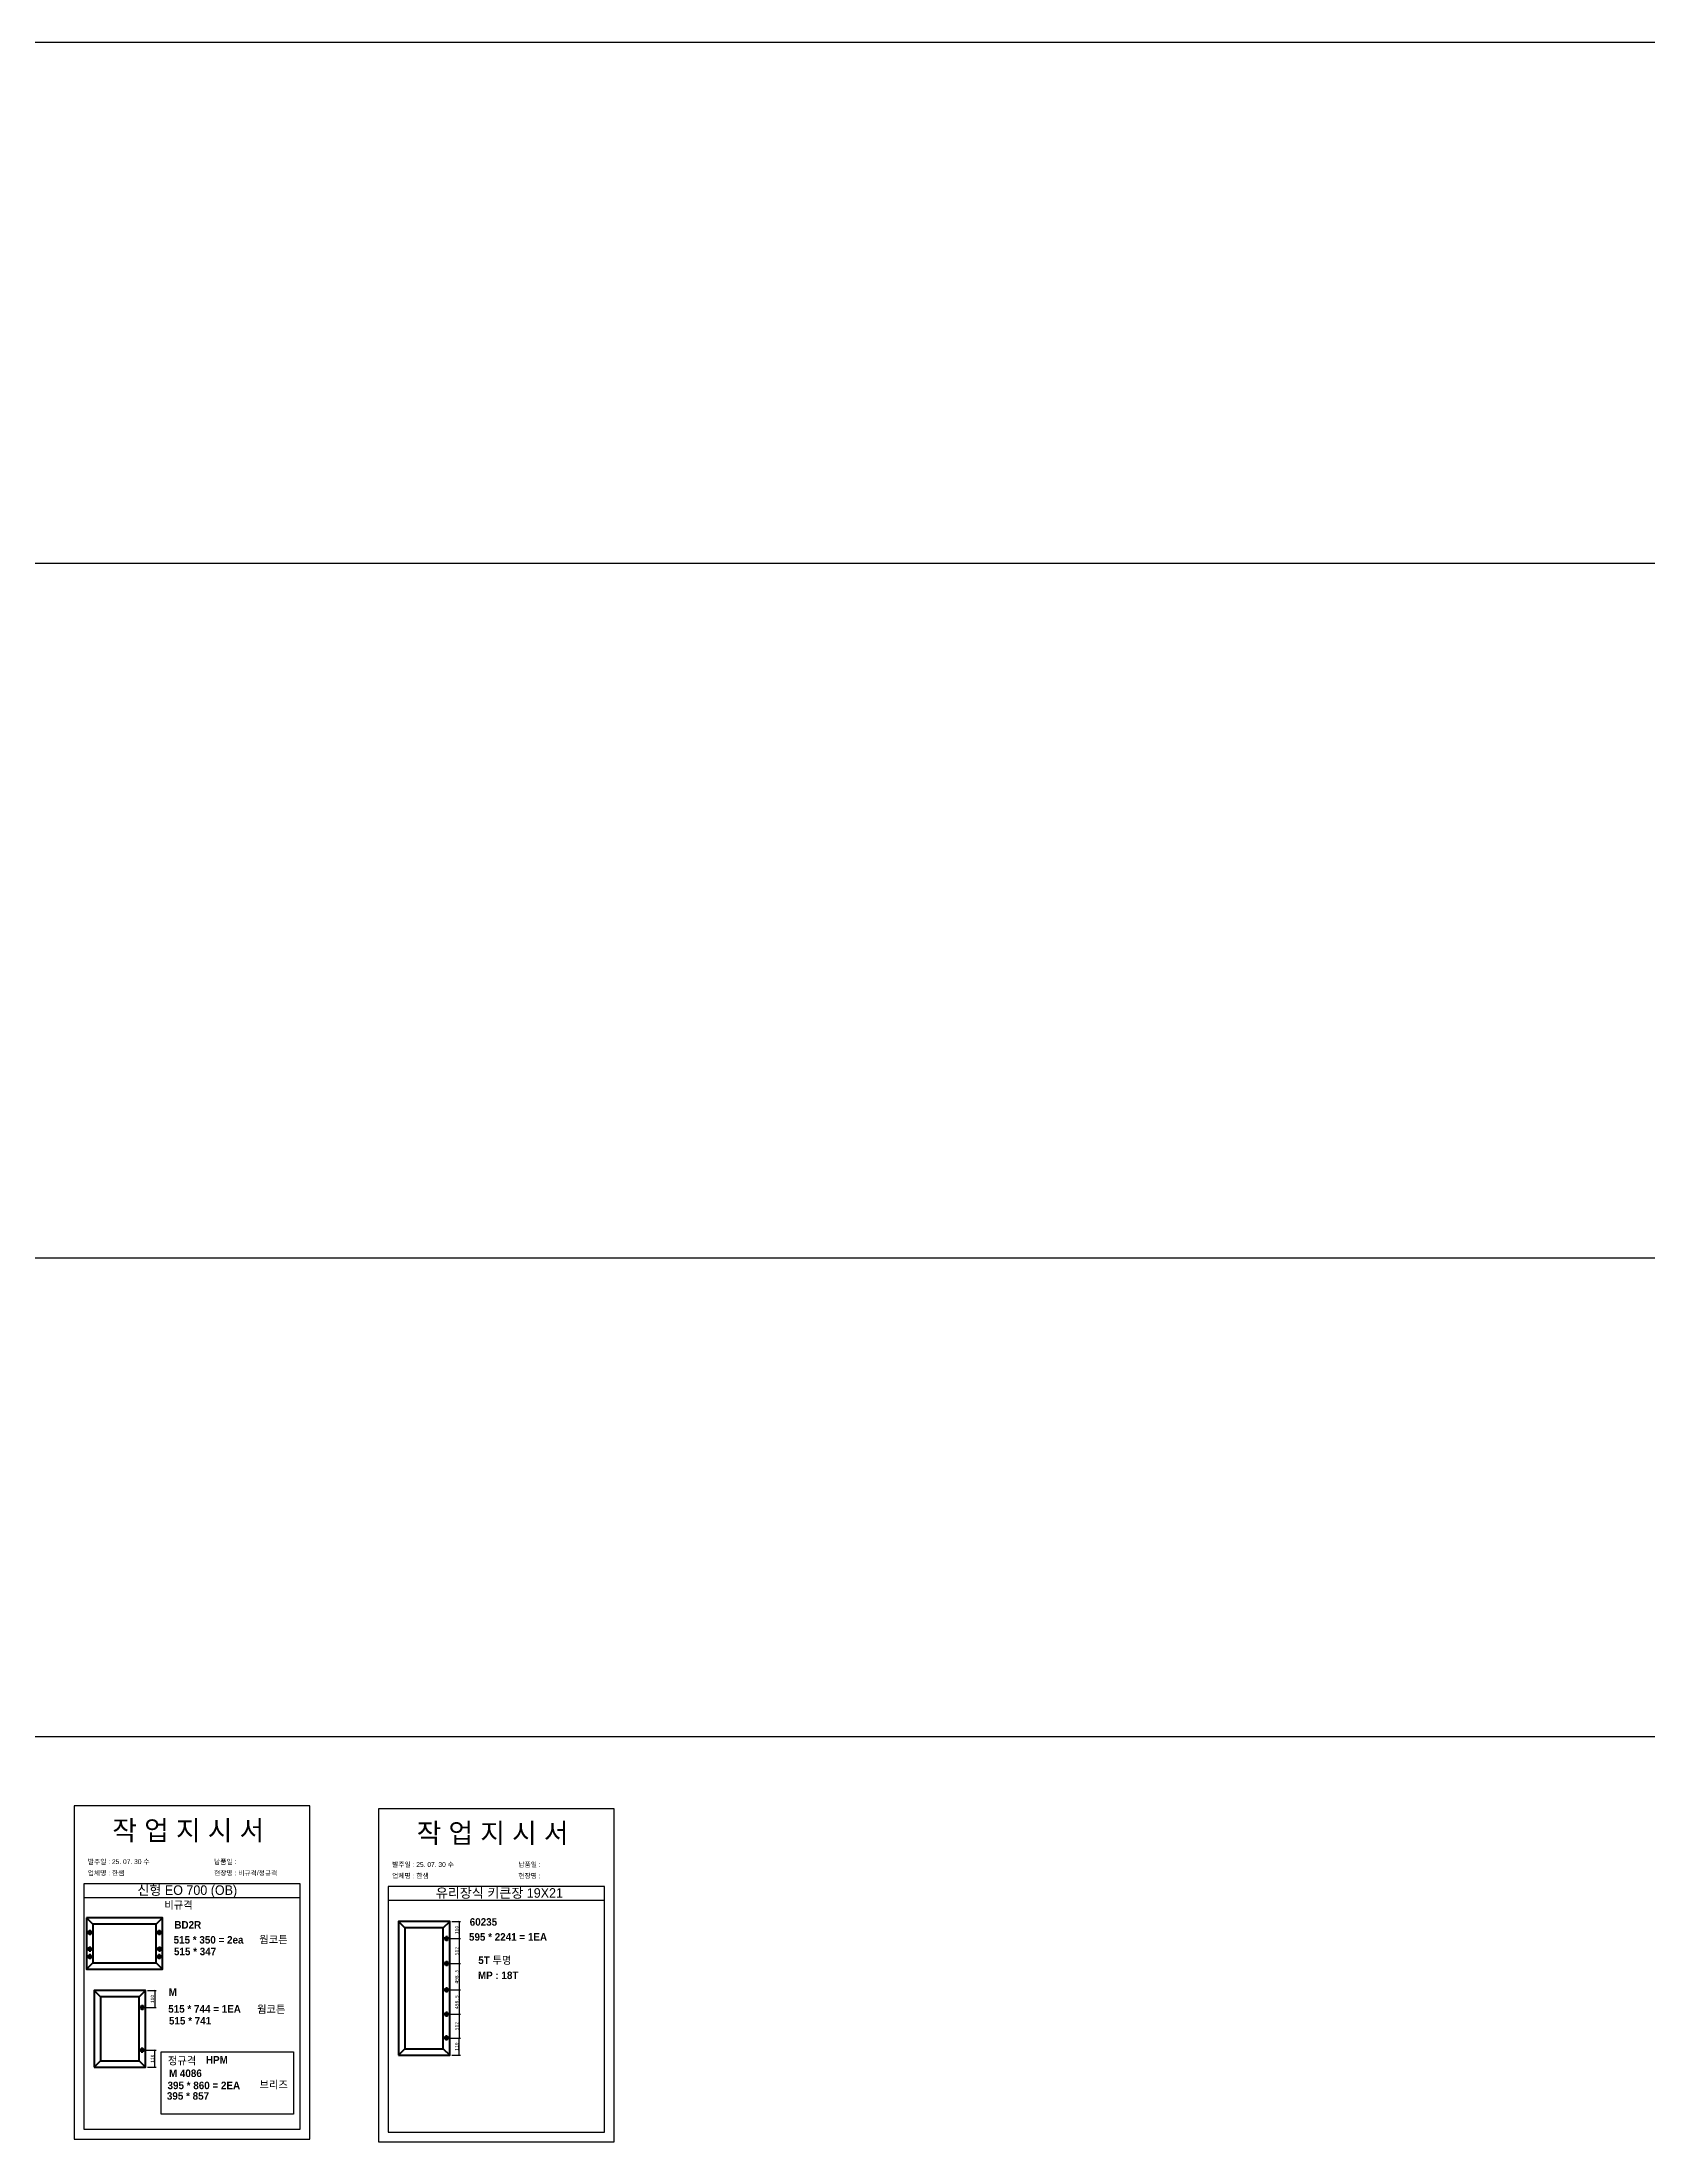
# Model space of a CAD drawing. Header units: millimetres. Extents: x -44117 to 256353, y -2095463 to 65325.
# Drawn here: x 115439 to 126885, y -222822 to -207852 of the extents above; entities that cross this region are included whole.
import ezdxf

# ---------------------------------------------------------------- set-up
doc = ezdxf.new("R2010")
doc.units = ezdxf.units.MM
doc.header["$LTSCALE"] = 10
doc.layers.add('Layer1', color=7, linetype='Continuous', lineweight=70)
doc.styles.add('MtX_Gulim', font='')
doc.styles.get('MtX_Gulim').set_extended_font_data('Gulim', bold=True)
doc.dimstyles.new('ISO-25', dxfattribs={"dimtxt": 2.5, "dimasz": 2.5, "dimexe": 1, "dimexo": 1, "dimtad": 1, "dimtxsty": 'Standard', "dimblk": 'ARCHTICK', "dimcen": 2.5, "dimadec": 0, "dimazin": 0, "dimtfac": 1, "dimtmove": 0, "dimatfit": 3, "dimfxl": 0, "dimarcsym": 0})

# ---------------------------------------------------------------- blocks, each defined once
blk = doc.blocks.new('_ArchTick')
at = {"color": 0, "linetype": 'ByBlock', "const_width": 0.15}
blk.add_lwpolyline([(-0.5, -0.5), (0.5, 0.5)], dxfattribs=at)
blk = doc.blocks.new('*D3071')
at = {"color": 0, "lineweight": -2}
for p, q in [((116191, -221742), (116254, -221742)), ((116244, -221742), (116244, -221864)), ((116168, -221864), (116254, -221864))]:
    blk.add_line(p, q, dxfattribs=at)
at = {"layer": 'Defpoints', "color": 0}
for p in [(116176, -221742), (116153, -221864), (116244, -221864)]:
    blk.add_point(p, dxfattribs=at)
at = {"color": 0, "lineweight": -2, "xscale": 10, "yscale": 10, "zscale": 10}
for p, rotation in [((116244, -221742), 90), ((116244, -221864), 270)]:
    blk.add_blockref('_ArchTick', p, dxfattribs=dict(at, rotation=rotation))
at = {"color": 0, "insert": (116226, -221803), "char_height": 25, "attachment_point": 5, "rotation": 90}
blk.add_mtext('110', dxfattribs=at)
blk = doc.blocks.new('*D3072')
at = {"color": 0, "lineweight": -2}
for p, q in [((116168, -222167), (116254, -222167)), ((116191, -222289), (116254, -222289)), ((116244, -222289), (116244, -222167))]:
    blk.add_line(p, q, dxfattribs=at)
at = {"layer": 'Defpoints', "color": 0}
for p in [(116153, -222167), (116176, -222289), (116244, -222167)]:
    blk.add_point(p, dxfattribs=at)
at = {"color": 0, "lineweight": -2, "xscale": 10, "yscale": 10, "zscale": 10}
for p, rotation in [((116244, -222167), 90), ((116244, -222289), 270)]:
    blk.add_blockref('_ArchTick', p, dxfattribs=dict(at, rotation=rotation))
at = {"color": 0, "insert": (116226, -222228), "char_height": 25, "attachment_point": 5, "rotation": 90}
blk.add_mtext('110', dxfattribs=at)
blk = doc.blocks.new('*D3085')
at = {"color": 0, "lineweight": -2}
for p, q in [((118360, -221250), (118423, -221250)), ((118413, -221250), (118413, -221372)), ((118337, -221372), (118423, -221372))]:
    blk.add_line(p, q, dxfattribs=at)
at = {"layer": 'Defpoints', "color": 0}
for p in [(118345, -221250), (118322, -221372), (118413, -221372)]:
    blk.add_point(p, dxfattribs=at)
at = {"color": 0, "lineweight": -2, "xscale": 10, "yscale": 10, "zscale": 10}
for p, rotation in [((118413, -221250), 90), ((118413, -221372), 270)]:
    blk.add_blockref('_ArchTick', p, dxfattribs=dict(at, rotation=rotation))
at = {"color": 0, "insert": (118395, -221311), "char_height": 25, "attachment_point": 5, "rotation": 90}
blk.add_mtext('110', dxfattribs=at)
blk = doc.blocks.new('*D3086')
at = {"color": 0, "lineweight": -2}
for p, q in [((118337, -222081), (118423, -222081)), ((118413, -222203), (118413, -222081)), ((118360, -222203), (118423, -222203))]:
    blk.add_line(p, q, dxfattribs=at)
at = {"layer": 'Defpoints', "color": 0}
for p in [(118322, -222081), (118413, -222081), (118345, -222203)]:
    blk.add_point(p, dxfattribs=at)
at = {"color": 0, "lineweight": -2, "xscale": 10, "yscale": 10, "zscale": 10}
for p, rotation in [((118413, -222081), 90), ((118413, -222203), 270)]:
    blk.add_blockref('_ArchTick', p, dxfattribs=dict(at, rotation=rotation))
at = {"color": 0, "insert": (118395, -222142), "char_height": 25, "attachment_point": 5, "rotation": 90}
blk.add_mtext('110', dxfattribs=at)
blk = doc.blocks.new('*D3087')
at = {"color": 0, "lineweight": -2}
for p, q in [((118337, -221372), (118423, -221372)), ((118413, -221372), (118413, -221550)), ((118337, -221550), (118423, -221550))]:
    blk.add_line(p, q, dxfattribs=at)
at = {"layer": 'Defpoints', "color": 0}
for p in [(118322, -221372), (118322, -221550), (118413, -221550)]:
    blk.add_point(p, dxfattribs=at)
at = {"color": 0, "lineweight": -2, "xscale": 10, "yscale": 10, "zscale": 10}
for p, rotation in [((118413, -221372), 90), ((118413, -221550), 270)]:
    blk.add_blockref('_ArchTick', p, dxfattribs=dict(at, rotation=rotation))
at = {"color": 0, "insert": (118395, -221461), "char_height": 25, "attachment_point": 5, "rotation": 90}
blk.add_mtext('512', dxfattribs=at)
blk = doc.blocks.new('*D3088')
at = {"color": 0, "lineweight": -2}
for p, q in [((118337, -221550), (118423, -221550)), ((118413, -221550), (118413, -221738)), ((118337, -221738), (118423, -221738))]:
    blk.add_line(p, q, dxfattribs=at)
at = {"layer": 'Defpoints', "color": 0}
for p in [(118322, -221550), (118322, -221738), (118413, -221738)]:
    blk.add_point(p, dxfattribs=at)
at = {"color": 0, "lineweight": -2, "xscale": 10, "yscale": 10, "zscale": 10}
for p, rotation in [((118413, -221550), 90), ((118413, -221738), 270)]:
    blk.add_blockref('_ArchTick', p, dxfattribs=dict(at, rotation=rotation))
at = {"color": 0, "insert": (118395, -221644), "char_height": 25, "attachment_point": 5, "rotation": 90}
blk.add_mtext('498.5', dxfattribs=at)
blk = doc.blocks.new('*D3089')
at = {"color": 0, "lineweight": -2}
for p, q in [((118337, -221738), (118423, -221738)), ((118413, -221738), (118413, -221912)), ((118337, -221912), (118423, -221912))]:
    blk.add_line(p, q, dxfattribs=at)
at = {"layer": 'Defpoints', "color": 0}
for p in [(118322, -221738), (118322, -221912), (118413, -221912)]:
    blk.add_point(p, dxfattribs=at)
at = {"color": 0, "lineweight": -2, "xscale": 10, "yscale": 10, "zscale": 10}
for p, rotation in [((118413, -221738), 90), ((118413, -221912), 270)]:
    blk.add_blockref('_ArchTick', p, dxfattribs=dict(at, rotation=rotation))
at = {"color": 0, "insert": (118395, -221825), "char_height": 25, "attachment_point": 5, "rotation": 90}
blk.add_mtext('498.5', dxfattribs=at)
blk = doc.blocks.new('*D3090')
at = {"color": 0, "lineweight": -2}
for p, q in [((118337, -221912), (118423, -221912)), ((118413, -221912), (118413, -222081)), ((118337, -222081), (118423, -222081))]:
    blk.add_line(p, q, dxfattribs=at)
at = {"layer": 'Defpoints', "color": 0}
for p in [(118322, -221912), (118322, -222081), (118413, -222081)]:
    blk.add_point(p, dxfattribs=at)
at = {"color": 0, "lineweight": -2, "xscale": 10, "yscale": 10, "zscale": 10}
for p, rotation in [((118413, -221912), 90), ((118413, -222081), 270)]:
    blk.add_blockref('_ArchTick', p, dxfattribs=dict(at, rotation=rotation))
at = {"color": 0, "insert": (118395, -221996), "char_height": 25, "attachment_point": 5, "rotation": 90}
blk.add_mtext('512', dxfattribs=at)

msp = doc.modelspace()

# ---------------------------------------------------------------- linework, layer by layer
at = {"color": 1}
for p, q in [((104015.69829, -207851.67171), (196284.84516, -207851.67171)), ((104015.69829, -207851.67171), (196284.84516, -207851.67171)), ((104015.69829, -211568.11833), (196284.84516, -211568.11833)), ((104015.69829, -211568.11833), (196284.84516, -211568.11833)), ((104015.69829, -216519.50606), (196284.84516, -216519.50606)), ((104015.69829, -216519.50606), (196284.84516, -216519.50606)), ((104015.69829, -219932.59701), (196284.84516, -219932.59701)), ((104015.69829, -219932.59701), (196284.84516, -219932.59701))]:
    msp.add_line(p, q, dxfattribs=at)
for p, q in [((117278.0906, -220980.98339), (115738.0906, -220980.98339)), ((117278.0906, -221080.98339), (115738.0906, -221080.98339)), ((119446.92098, -221001.31294), (117906.92098, -221001.31294)), ((119446.92098, -221101.31294), (117906.92098, -221101.31294))]:
    msp.add_line(p, q)
for points in [[(115668.0906, -222801.81367), (117348.0906, -222801.81367), (117348.0906, -220425.81367), (115668.0906, -220425.81367)], [(117836.92098, -222822.14322), (119516.92098, -222822.14322), (119516.92098, -220446.14322), (117836.92098, -220446.14322)]]:
    msp.add_lwpolyline(points, close=True)
for points in [[(115738.0906, -220980.98339), (115738.0906, -222731.81367), (117278.0906, -222731.81367), (117278.0906, -220980.98339)], [(117906.92098, -221001.31294), (117906.92098, -222752.14322), (119446.92098, -222752.14322), (119446.92098, -221001.31294)]]:
    msp.add_lwpolyline(points)
at = {"color": 242, "true_color": 0xcd2027}
msp.add_lwpolyline([(116287.90748, -222179.22005), (117231.96627, -222179.22005), (117231.96627, -222623.18283), (116287.90748, -222623.18283)], close=True, dxfattribs=at)
at = {"layer": 'Layer1'}
for p, q in [((115756.45856, -221224.34484), (115802.12425, -221270.01053)), ((116252.97913, -221270.01053), (116298.64482, -221224.34484)), ((118025.46338, -221295.82341), (117979.79769, -221250.15772)), ((118299.45752, -221295.82341), (118345.12321, -221250.15772)), ((115779.13288, -221309.62281), (115779.13288, -221347.58572)), ((116274.98302, -221309.62281), (116274.98302, -221347.58572)), ((118321.80132, -221353.47562), (118321.80132, -221391.43854)), ((115756.45856, -221589.67036), (115802.12425, -221544.00467)), ((115802.12425, -221544.00467), (115756.45856, -221589.67036)), ((115779.13288, -221481.55074), (115779.13288, -221519.51366)), ((115779.75581, -221427.35607), (115779.75581, -221465.31898)), ((116252.97913, -221544.00467), (116298.64482, -221589.67036)), ((116274.98302, -221481.55074), (116274.98302, -221519.51366)), ((116275.60594, -221427.35607), (116275.60594, -221465.31898)), ((118321.80132, -221530.58004), (118321.80132, -221568.54296)), ((115856.633, -221787.31506), (115810.96731, -221741.64937)), ((116130.62714, -221787.31506), (116176.29283, -221741.64937)), ((116152.97094, -221844.96727), (116152.97094, -221882.93019)), ((118321.80132, -221719.3918), (118321.80132, -221757.35472)), ((118321.80132, -221892.8945), (118321.80132, -221930.85741)), ((116152.97094, -222185.61709), (116152.97094, -222147.65417)), ((117979.79769, -222202.8141), (118025.46338, -222157.14841)), ((118345.12321, -222202.8141), (118299.45752, -222157.14841)), ((118299.45752, -222157.14841), (118345.12321, -222202.8141)), ((118321.80132, -222099.4962), (118321.80132, -222061.53328)), ((115810.96731, -222288.93499), (115856.633, -222243.2693)), ((116176.29283, -222288.93499), (116130.62714, -222243.2693)), ((116130.62714, -222243.2693), (116176.29283, -222288.93499))]:
    msp.add_line(p, q, dxfattribs=at)
for points in [[(115756.45856, -221224.34484), (115756.45856, -221589.67036), (116298.64482, -221589.67036), (116298.64482, -221224.34484)], [(117979.79769, -222202.8141), (118345.12321, -222202.8141), (118345.12321, -221250.15772), (117979.79769, -221250.15772)], [(115798.11434, -221328.60426), (115760.15142, -221328.60426)], [(115802.12425, -221270.01053), (115802.12425, -221544.00467), (116252.97913, -221544.00467), (116252.97913, -221270.01053)], [(116293.96447, -221328.60426), (116256.00156, -221328.60426)], [(118025.46338, -222157.14841), (118299.45752, -222157.14841), (118299.45752, -221295.82341), (118025.46338, -221295.82341)], [(118340.78277, -221372.45708), (118302.81986, -221372.45708)], [(115798.11434, -221500.5322), (115760.15142, -221500.5322)], [(115798.73726, -221446.33752), (115760.77435, -221446.33752)], [(116293.96447, -221500.5322), (116256.00156, -221500.5322)], [(116294.5874, -221446.33752), (116256.62449, -221446.33752)], [(118340.78277, -221549.5615), (118302.81986, -221549.5615)], [(115810.96731, -222288.93499), (116176.29283, -222288.93499), (116176.29283, -221741.64937), (115810.96731, -221741.64937)], [(115856.633, -222243.2693), (116130.62714, -222243.2693), (116130.62714, -221787.31506), (115856.633, -221787.31506)], [(118340.78277, -221738.37326), (118302.81986, -221738.37326)], [(116171.9524, -221863.94873), (116133.98948, -221863.94873)], [(118340.78277, -221911.87596), (118302.81986, -221911.87596)], [(118340.78277, -222080.51474), (118302.81986, -222080.51474)], [(116171.9524, -222166.63563), (116133.98948, -222166.63563)]]:
    msp.add_lwpolyline(points, close=True, dxfattribs=at)
for centre in [(115779.13288, -221328.60426), (116274.98302, -221328.60426), (118321.80132, -221372.45708), (115779.13288, -221500.5322), (115779.75581, -221446.33752), (116274.98302, -221500.5322), (116275.60594, -221446.33752), (118321.80132, -221549.5615), (116152.97094, -221863.94873), (118321.80132, -221738.37326), (118321.80132, -221911.87596), (116152.97094, -222166.63563), (118321.80132, -222080.51474)]:
    msp.add_circle(centre, 12.6543, dxfattribs=at)

# ---------------------------------------------------------------- texts
at = {"linetype": 'Continuous', "style": 'MtX_Gulim'}
for s, height, p in [('비규격', 53.702852, (116310.82801, -221159.46066)), ('BD2R', 53.702852, (116382.50561, -221300.90541)), ('60235', 53.702852, (118487.54823, -221280.18421)), ('515 * 350 = 2ea', 53.7028516, (116377.2268, -221407.74442)), ('웜코튼', 53.702852, (116988.23325, -221405.81135)), ('595 * 2241 = 1EA', 53.7028516, (118482.26942, -221387.02322)), ('5T 투명', 53.702852, (118548.58821, -221553.21427)), ('MP : 18T', 53.702852, (118546.0367, -221660.72711)), ('515 * 744 = 1EA', 53.7028516, (116339.12994, -221900.28373)), ('M', 53.70285, (116341.68145, -221780.29171)), ('웜코튼', 53.702852, (116971.90359, -221902.70305)), ('정규격', 53.702852, (116336.38617, -222269.79578)), ('M 4086', 53.702852, (116344.0407, -222359.09864)), ('395 * 860 = 2EA', 53.7028516, (116333.83466, -222445.63688)), ('브리즈', 53.702852, (116989.57279, -222440.17868))]:
    msp.add_text(s, height=height, dxfattribs=at).set_placement(p)
at = {"color": 242, "linetype": 'Continuous', "true_color": 0xcd2027, "style": 'MtX_Gulim'}
for s, p in [('515 * 347', (116379.9541, -221490.83345)), ('515 * 741', (116344.23296, -221984.48356)), ('HPM', (116607.48413, -222263.02703)), ('395 * 857', (116329.40954, -222520.66067))]:
    msp.add_text(s, height=53.702852, dxfattribs=at).set_placement(p)
at = {"attachment_point": 1}
for s, width, gutter_width, heights, insert, char_height in [('{\\fGulim|b0|i0|c129|p50;작 업 지 시 서}', 3307.3198183, 12.5, [-155.84554], (115940.8972, -220529.97618), 140), ('{\\fGulim|b0|i0|c129|p50;작 업 지 시 서}', 3307.3198183, 12.5, [-155.84554], (118109.72758, -220550.30573), 140), ('{\\fGulim|b0|i0|c129|p50;발주일 : 25. 07. 30 수}', 3307.3198183, 12.5, [34.50412], (115765.68785, -220806.6966), 34.3), ('{\\fGulim|b0|i0|c129|p50;납품일 :}', 3307.3198183, 12.5, [37.67976], (116665.66583, -220806.6966), 34.3), ('{\\fGulim|b0|i0|c129|p50;업체명 : 한샘}', 3307.3198183, 12.5, [36.11279], (115765.68785, -220887.35278), 34.3), ('{\\fGulim|b0|i0|c129|p50;현장명 : 비규격/정규격}', 3307.3198183, 12.5, [-41.60759], (116665.66583, -220887.35278), 34.3), ('{\\fGulim|b0|i0|c129|p50;업체명 : 한샘}', 3307.3198183, 12.5, [36.11279], (117934.51822, -220907.68233), 34.3), ('{\\fGulim|b0|i0|c129|p50;발주일 : 25. 07. 30 수}', 3307.3198183, 12.5, [34.50412], (117934.51822, -220827.02615), 34.3), ('{\\fGulim|b0|i0|c129|p50;현장명 : }', 3307.3198183, 12.5, [-38.2735], (118834.49621, -220907.68233), 34.3), ('{\\fGulim|b0|i0|c129|p50;납품일 :}', 3307.3198183, 12.5, [37.67976], (118834.49621, -220827.02615), 34.3), ('{\\fGulim|b0|i0|c129|p50;신형 EO 700 (OB)}', 6570.6870665, 24.83388, [71.74566], (116119.15856, -220992.46116), 68.1441707), ('{\\fGulim|b0|i0|c129|p50;유리장식 키큰장 19X21}', 6570.6870665, 24.83388, [71.74566], (118246.12815, -221012.79071), 68.1441707)]:
    msp.add_mtext_dynamic_manual_height_columns(s, width=width, gutter_width=gutter_width, heights=heights, dxfattribs=dict(at, insert=insert, char_height=char_height))

# ---------------------------------------------------------------- dimensions: what is measured, and where the dimension line sits
for base, p1, p2, angle, text, picture, middle in [((118413.28179, -221372.45708), (118345.12321, -221250.15772), (118321.80132, -221372.45708), 90, '110', '*D3085', (118394.53179, -221311.3074)), ((118413.28179, -221549.5615), (118321.80132, -221372.45708), (118321.80132, -221549.5615), 90, '512', '*D3087', (118394.53179, -221461.00929)), ((118413.28179, -221738.37326), (118321.80132, -221549.5615), (118321.80132, -221738.37326), 90, '498.5', '*D3088', (118394.53179, -221643.96738)), ((116244.45141, -221863.94873), (116176.29283, -221741.64937), (116152.97094, -221863.94873), 90, '110', '*D3071', (116225.70141, -221802.79905)), ((118413.28179, -221911.87596), (118321.80132, -221738.37326), (118321.80132, -221911.87596), 90, '498.5', '*D3089', (118394.53179, -221825.12461)), ((118413.28179, -222080.51474), (118321.80132, -221911.87596), (118321.80132, -222080.51474), 90, '512', '*D3090', (118394.53179, -221996.19535)), ((116244.45141, -222166.63563), (116176.29283, -222288.93499), (116152.97094, -222166.63563), 270, '110', '*D3072', (116225.70141, -222227.78531)), ((118413.28179, -222080.51474), (118345.12321, -222202.8141), (118321.80132, -222080.51474), 270, '110', '*D3086', (118394.53179, -222141.66442))]:
    dim = msp.add_linear_dim(base=base, p1=p1, p2=p2, angle=angle, text=text, dimstyle='ISO-25', override={"dimscale": 10, "dimasz": 1, "dimexo": 1.5, "dimtxsty": 'Standard'})
    dim.commit()
    dim.dimension.update_dxf_attribs({"geometry": picture, "text_midpoint": middle})

doc.saveas('drawing.dxf')
